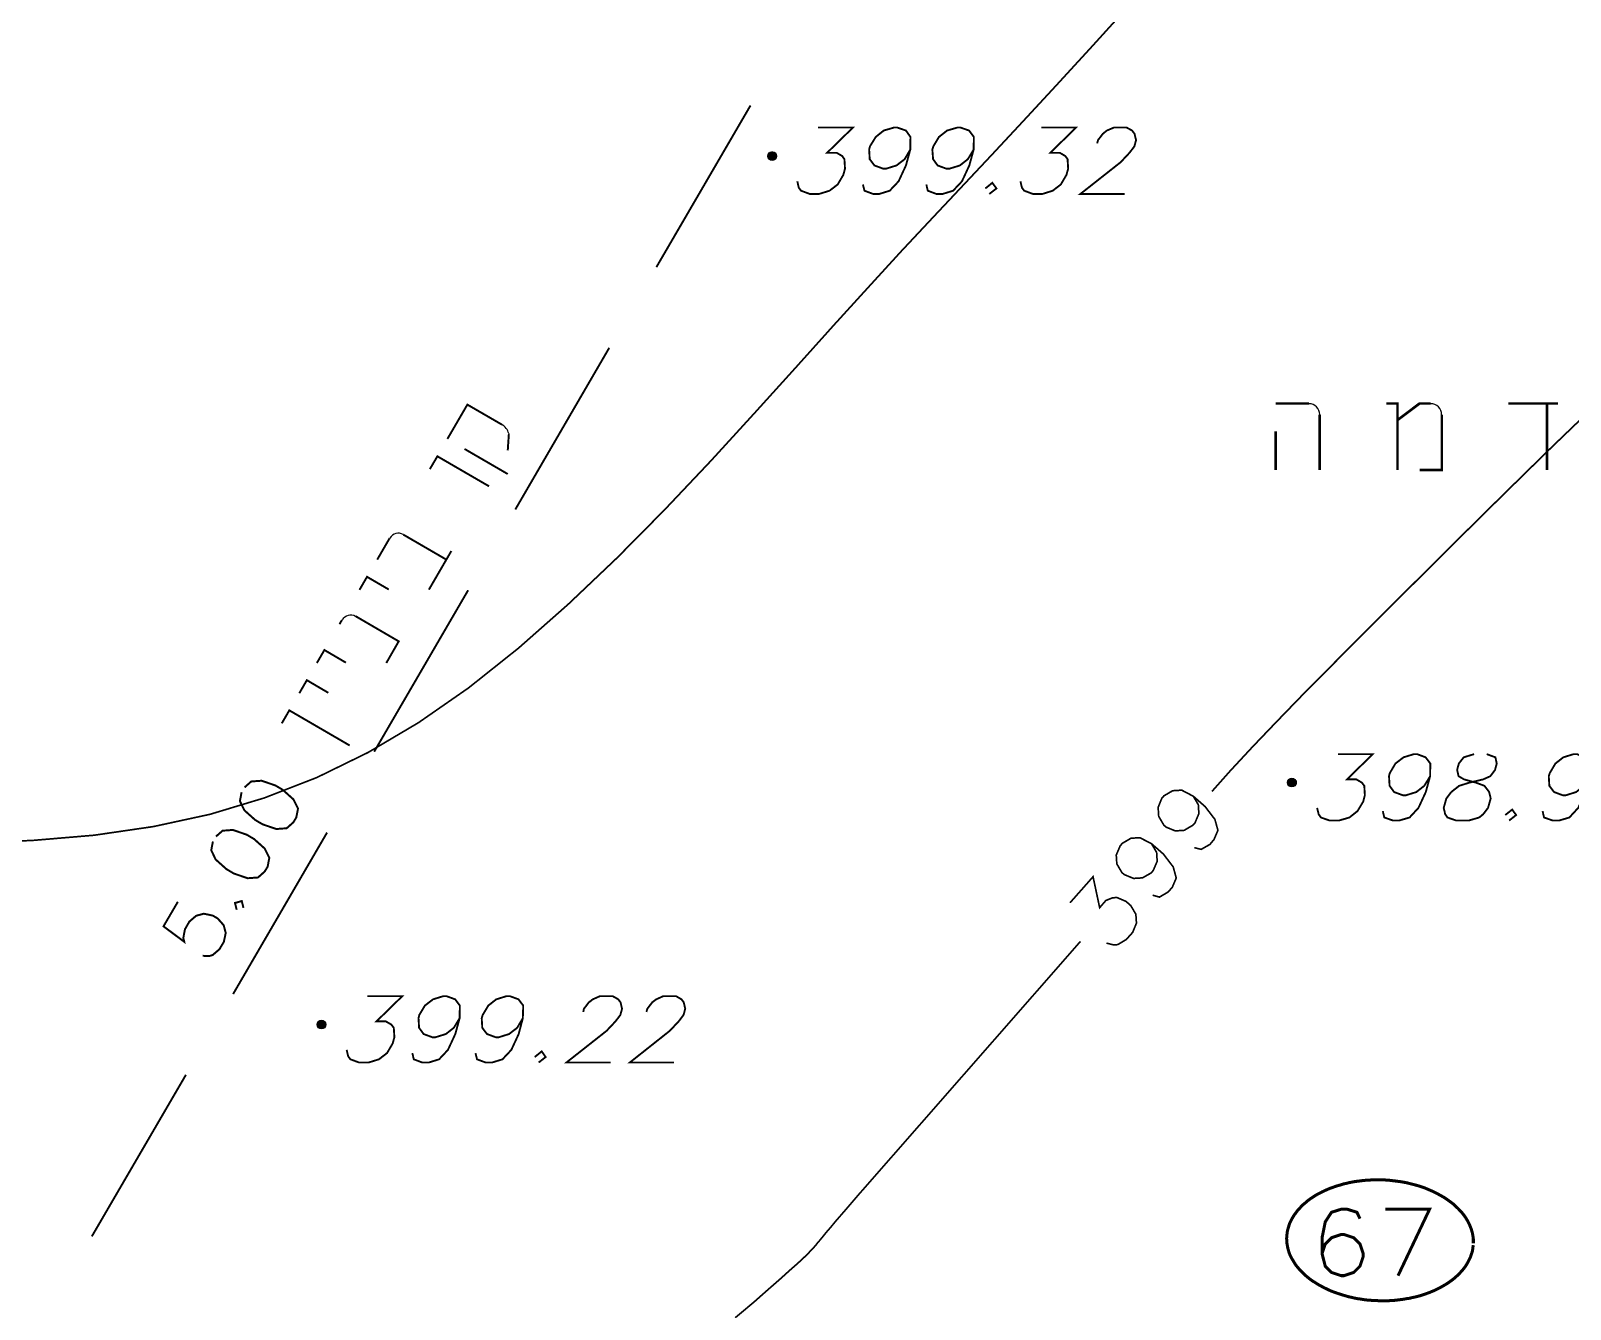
# Model space of a CAD drawing. Extents: x 489 to 720, y 1028 to 1176.
# Drawn here: x 516.37 to 525.64, y 1065.46 to 1073.17 of the extents above; entities that cross this region are included whole.
import ezdxf

# ---------------------------------------------------------------- set-up
doc = ezdxf.new("R2010")
doc.units = 0
doc.header["$MEASUREMENT"] = 0
for name, color, linetype in [('1501-TOPO', 7, 'Continuous'), ('1506', 7, 'Continuous'), ('1507', 7, 'Continuous'), ('KAV-BINIAN', 7, 'Continuous'), ('M1602', 7, 'Continuous')]:
    doc.layers.add(name, color=color, linetype=linetype)

msp = doc.modelspace()

# ---------------------------------------------------------------- hatches: boundary and pattern name
at = {"layer": '1501-TOPO', "linetype": 'Continuous', "ltscale": 0.045455}
for points in [[(520.8118, 1072.4207), (520.8118, 1072.4002), (520.8095, 1072.4105)], [(520.8175, 1072.4298), (520.8175, 1072.3923), (520.8118, 1072.4207)], [(520.8175, 1072.3923), (520.8118, 1072.4207), (520.8118, 1072.4002)], [(520.8266, 1072.4355), (520.8266, 1072.3866), (520.8175, 1072.4298)], [(520.8266, 1072.3866), (520.8175, 1072.4298), (520.8175, 1072.3923)], [(520.8368, 1072.4378), (520.8368, 1072.3843), (520.8266, 1072.4355)], [(520.8368, 1072.3843), (520.8266, 1072.4355), (520.8266, 1072.3866)], [(520.8459, 1072.4355), (520.8459, 1072.3866), (520.8368, 1072.4378)], [(520.8459, 1072.3866), (520.8368, 1072.4378), (520.8368, 1072.3843)], [(520.855, 1072.4298), (520.855, 1072.3923), (520.8459, 1072.4355)], [(520.855, 1072.3923), (520.8459, 1072.4355), (520.8459, 1072.3866)], [(520.8607, 1072.4207), (520.8607, 1072.4002), (520.855, 1072.4298)], [(520.8607, 1072.4002), (520.855, 1072.4298), (520.855, 1072.3923)], [(520.8629, 1072.4105), (520.8607, 1072.4207), (520.8607, 1072.4002)], [(523.9493, 1068.6537), (523.9493, 1068.6173), (523.9436, 1068.6457)], [(523.9572, 1068.6593), (523.9572, 1068.6116), (523.9493, 1068.6537)], [(523.9572, 1068.6116), (523.9493, 1068.6537), (523.9493, 1068.6173)], [(523.9675, 1068.6616), (523.9675, 1068.6093), (523.9572, 1068.6593)], [(523.9675, 1068.6093), (523.9572, 1068.6593), (523.9572, 1068.6116)], [(523.9777, 1068.6593), (523.9777, 1068.6116), (523.9675, 1068.6616)], [(523.9777, 1068.6116), (523.9675, 1068.6616), (523.9675, 1068.6093)], [(523.9868, 1068.6537), (523.9868, 1068.6173), (523.9777, 1068.6593)], [(523.9868, 1068.6173), (523.9777, 1068.6593), (523.9777, 1068.6116)], [(523.9925, 1068.6457), (523.9925, 1068.6253), (523.9868, 1068.6537)], [(523.9925, 1068.6253), (523.9868, 1068.6537), (523.9868, 1068.6173)], [(523.9436, 1068.6457), (523.9436, 1068.6253), (523.9413, 1068.6355)], [(523.9493, 1068.6173), (523.9436, 1068.6457), (523.9436, 1068.6253)], [(523.9947, 1068.6355), (523.9925, 1068.6457), (523.9925, 1068.6253)], [(518.097, 1067.1878), (518.097, 1067.1673), (518.0947, 1067.1775)], [(518.1027, 1067.1968), (518.1027, 1067.1593), (518.097, 1067.1878)], [(518.1027, 1067.1593), (518.097, 1067.1878), (518.097, 1067.1673)], [(518.1107, 1067.2025), (518.1107, 1067.1537), (518.1027, 1067.1968)], [(518.1107, 1067.1537), (518.1027, 1067.1968), (518.1027, 1067.1593)], [(518.1209, 1067.2048), (518.1209, 1067.1514), (518.1107, 1067.2025)], [(518.1209, 1067.1514), (518.1107, 1067.2025), (518.1107, 1067.1537)], [(518.1311, 1067.2025), (518.1311, 1067.1537), (518.1209, 1067.2048)], [(518.1311, 1067.1537), (518.1209, 1067.2048), (518.1209, 1067.1514)], [(518.1402, 1067.1968), (518.1402, 1067.1593), (518.1311, 1067.2025)], [(518.1402, 1067.1593), (518.1311, 1067.2025), (518.1311, 1067.1537)], [(518.1459, 1067.1878), (518.1459, 1067.1673), (518.1402, 1067.1968)], [(518.1459, 1067.1673), (518.1402, 1067.1968), (518.1402, 1067.1593)], [(518.147, 1067.1775), (518.1459, 1067.1878), (518.1459, 1067.1673)]]:
    msp.add_hatch(color=7, dxfattribs=at).paths.add_polyline_path(points, flags=0)

# ---------------------------------------------------------------- linework, layer by layer
at = {"color": 250, "linetype": 'Continuous', "ltscale": 0.045455}
for points, const_width in [([(521.1129, 1072.5821), (521.3232, 1072.5821), (521.1675, 1072.4298), (521.2254, 1072.4298), (521.2584, 1072.4105), (521.272, 1072.3912), (521.2754, 1072.3343), (521.2652, 1072.2968), (521.2311, 1072.2389), (521.1822, 1072.2014), (521.1197, 1072.1821), (521.0629, 1072.1821), (521.0107, 1072.2014), (520.997, 1072.2196), (520.9879, 1072.2582)], 0.0112), ([(521.6686, 1072.4491), (521.6345, 1072.3912), (521.5857, 1072.3537), (521.5232, 1072.3343), (521.505, 1072.3343), (521.4527, 1072.3537), (521.4243, 1072.3912), (521.4209, 1072.4491), (521.4254, 1072.4684), (521.4607, 1072.5253), (521.5084, 1072.5639), (521.5709, 1072.5821), (521.5902, 1072.5821), (521.6425, 1072.5639), (521.6697, 1072.5253), (521.6686, 1072.4491), (521.6425, 1072.3537), (521.5982, 1072.2582), (521.5447, 1072.2014), (521.4822, 1072.1821), (521.4447, 1072.1821), (521.3925, 1072.2014), (521.3834, 1072.2389)], 0.0112), ([(522.0504, 1072.4491), (522.0152, 1072.3912), (521.9675, 1072.3537), (521.905, 1072.3343), (521.8857, 1072.3343), (521.8334, 1072.3537), (521.8061, 1072.3912), (521.8016, 1072.4491), (521.8072, 1072.4684), (521.8413, 1072.5253), (521.8902, 1072.5639), (521.9527, 1072.5821), (521.9709, 1072.5821), (522.0232, 1072.5639), (522.0516, 1072.5253), (522.0504, 1072.4491), (522.0243, 1072.3537), (521.98, 1072.2582), (521.9266, 1072.2014), (521.8641, 1072.1821), (521.8254, 1072.1821), (521.7743, 1072.2014), (521.7652, 1072.2389)], 0.0112), ([(522.4572, 1072.5821), (522.6675, 1072.5821), (522.5118, 1072.4298), (522.5697, 1072.4298), (522.6027, 1072.4105), (522.6163, 1072.3912), (522.6197, 1072.3343), (522.6095, 1072.2968), (522.5754, 1072.2389), (522.5266, 1072.2014), (522.4652, 1072.1821), (522.4072, 1072.1821), (522.355, 1072.2014), (522.3413, 1072.2196), (522.3322, 1072.2582)], 0.0112), ([(522.7947, 1072.4866), (522.7993, 1072.5059), (522.8288, 1072.5446), (522.8527, 1072.5639), (522.8959, 1072.5821), (522.972, 1072.5821), (523.005, 1072.5639), (523.0197, 1072.5446), (523.0288, 1072.5059), (523.0186, 1072.4684), (522.9891, 1072.4298), (522.9357, 1072.373), (522.6936, 1072.1821), (522.9607, 1072.1821)], 0.0112), ([(522.1209, 1072.215), (522.1629, 1072.2491), (522.1879, 1072.215), (522.1447, 1072.1821)], 0.0112), ([(524.0697, 1070.9196), (523.8697, 1070.9196)], 0.0158), ([(524.5368, 1070.9196), (524.6038, 1070.9196), (524.6038, 1070.5184)], 0.0158), ([(524.8038, 1070.9196), (524.7368, 1070.9196), (524.6038, 1070.8196)], 0.0158), ([(525.2709, 1070.9196), (525.5709, 1070.9196)], 0.0158), ([(525.505, 1070.9196), (525.505, 1070.5184)], 0.0158), ([(524.1357, 1070.5184), (524.1357, 1070.8525)], 0.0158), ([(524.7368, 1070.5184), (524.8709, 1070.5184), (524.8709, 1070.8525)], 0.0158), ([(523.8697, 1070.5184), (523.8697, 1070.7525)], 0.0158), ([(524.2447, 1068.8071), (524.455, 1068.8071), (524.2993, 1068.6548), (524.3561, 1068.6548), (524.3891, 1068.6355), (524.4038, 1068.6162), (524.4072, 1068.5593), (524.397, 1068.5207), (524.3629, 1068.4639), (524.3141, 1068.4253), (524.2516, 1068.4071), (524.1947, 1068.4071), (524.1425, 1068.4253), (524.1288, 1068.4446), (524.1197, 1068.4832)], 0.0112), ([(524.8004, 1068.6741), (524.7652, 1068.6162), (524.7175, 1068.5787), (524.655, 1068.5593), (524.6357, 1068.5593), (524.5834, 1068.5787), (524.5561, 1068.6162), (524.5527, 1068.6741), (524.5572, 1068.6923), (524.5913, 1068.7503), (524.6402, 1068.7878), (524.7027, 1068.8071), (524.722, 1068.8071), (524.7732, 1068.7878), (524.8016, 1068.7503), (524.8004, 1068.6741), (524.7743, 1068.5787), (524.73, 1068.4832), (524.6766, 1068.4253), (524.6141, 1068.4071), (524.5766, 1068.4071), (524.5243, 1068.4253), (524.5152, 1068.4639)], 0.0112), ([(525.0652, 1068.8071), (525.0027, 1068.7878), (524.9732, 1068.7503), (524.9629, 1068.7116), (524.972, 1068.6741), (525.005, 1068.6548), (525.0754, 1068.6355), (525.1277, 1068.6162), (525.1561, 1068.5787), (525.1652, 1068.54), (525.1493, 1068.4832), (525.1197, 1068.4446), (525.0959, 1068.4253), (525.0334, 1068.4071), (524.9572, 1068.4071), (524.905, 1068.4253), (524.8913, 1068.4446), (524.8822, 1068.4832), (524.8982, 1068.54), (524.9277, 1068.5787), (524.9754, 1068.6162), (525.0379, 1068.6355), (525.1197, 1068.6548), (525.1629, 1068.6741), (525.1913, 1068.7116), (525.2016, 1068.7503), (525.1936, 1068.7878), (525.1413, 1068.8071)], 0.0112), ([(525.7629, 1068.6741), (525.7288, 1068.6162), (525.68, 1068.5787), (525.6186, 1068.5593), (525.5993, 1068.5593), (525.547, 1068.5787), (525.5186, 1068.6162), (525.5152, 1068.6741), (525.5209, 1068.6923), (525.555, 1068.7503), (525.6027, 1068.7878), (525.6652, 1068.8071), (525.6845, 1068.8071), (525.7368, 1068.7878), (525.7641, 1068.7503), (525.7629, 1068.6741), (525.7379, 1068.5787), (525.6925, 1068.4832), (525.6391, 1068.4253), (525.5777, 1068.4071), (525.5391, 1068.4071), (525.4868, 1068.4253), (525.4777, 1068.4639)], 0.0112), ([(525.2527, 1068.44), (525.2947, 1068.473), (525.3186, 1068.44), (525.2766, 1068.4071)], 0.0112), ([(518.3982, 1067.3491), (518.6084, 1067.3491), (518.4527, 1067.1968), (518.5095, 1067.1968), (518.5425, 1067.1775), (518.5572, 1067.1582), (518.5607, 1067.1014), (518.5504, 1067.0639), (518.5163, 1067.0059), (518.4675, 1066.9684), (518.405, 1066.9491), (518.3482, 1066.9491), (518.2959, 1066.9684), (518.2822, 1066.9866), (518.2732, 1067.0253)], 0.0112), ([(518.9538, 1067.2162), (518.9186, 1067.1582), (518.8709, 1067.1207), (518.8084, 1067.1014), (518.7891, 1067.1014), (518.7368, 1067.1207), (518.7095, 1067.1582), (518.7061, 1067.2162), (518.7107, 1067.2355), (518.7447, 1067.2923), (518.7936, 1067.3298), (518.8561, 1067.3491), (518.8743, 1067.3491), (518.9266, 1067.3298), (518.955, 1067.2923), (518.9538, 1067.2162), (518.9277, 1067.1207), (518.8834, 1067.0253), (518.83, 1066.9684), (518.7675, 1066.9491), (518.7288, 1066.9491), (518.6777, 1066.9684), (518.6686, 1067.0059)], 0.0112), ([(519.3345, 1067.2162), (519.3004, 1067.1582), (519.2516, 1067.1207), (519.1902, 1067.1014), (519.1709, 1067.1014), (519.1186, 1067.1207), (519.0902, 1067.1582), (519.0868, 1067.2162), (519.0925, 1067.2355), (519.1266, 1067.2923), (519.1743, 1067.3298), (519.2368, 1067.3491), (519.2561, 1067.3491), (519.3084, 1067.3298), (519.3368, 1067.2923), (519.3345, 1067.2162), (519.3095, 1067.1207), (519.2652, 1067.0253), (519.2118, 1066.9684), (519.1493, 1066.9491), (519.1107, 1066.9491), (519.0584, 1066.9684), (519.0493, 1067.0059)], 0.0112), ([(519.6982, 1067.2537), (519.7027, 1067.273), (519.7322, 1067.3116), (519.7561, 1067.3298), (519.7993, 1067.3491), (519.8754, 1067.3491), (519.9095, 1067.3298), (519.9232, 1067.3116), (519.9322, 1067.273), (519.922, 1067.2355), (519.8925, 1067.1968), (519.8391, 1067.14), (519.597, 1066.9491), (519.8641, 1066.9491)], 0.0112), ([(520.0788, 1067.2537), (520.0845, 1067.273), (520.1141, 1067.3116), (520.1379, 1067.3298), (520.1811, 1067.3491), (520.2572, 1067.3491), (520.2902, 1067.3298), (520.3038, 1067.3116), (520.3129, 1067.273), (520.3027, 1067.2355), (520.2732, 1067.1968), (520.2197, 1067.14), (519.9788, 1066.9491), (520.2459, 1066.9491)], 0.0112), ([(519.4061, 1066.9821), (519.4482, 1067.0162), (519.472, 1066.9821), (519.43, 1066.9491)], 0.0112)]:
    msp.add_lwpolyline(points, dxfattribs=dict(at, const_width=const_width))
at = {"color": 240, "linetype": 'Continuous', "ltscale": 0.045455, "const_width": 0.0118}
for points in [[(519.2084, 1070.7923), (519.0004, 1070.9128), (518.88, 1070.7059)], [(519.2436, 1070.6366), (519.2504, 1070.7378)], [(518.7743, 1070.5241), (518.8197, 1070.6014), (519.1311, 1070.4207)], [(519.2436, 1070.4946), (518.9834, 1070.6457)], [(518.8743, 1069.9787), (518.6141, 1070.1298)], [(518.5322, 1070.1082), (518.4572, 1069.9787)], [(518.7686, 1069.798), (518.9038, 1070.0309)], [(518.3504, 1069.7968), (518.3959, 1069.8753), (518.5266, 1069.7991)], [(518.2447, 1069.615), (518.23, 1069.59)], [(518.5118, 1069.3559), (518.5868, 1069.4866), (518.3277, 1069.6378)], [(518.0936, 1069.3559), (518.1391, 1069.4343), (518.2686, 1069.3582)], [(517.9879, 1069.1741), (518.0334, 1069.2525), (518.1629, 1069.1764)], [(517.8822, 1068.9923), (517.9277, 1069.0707), (518.2913, 1068.8593)], [(517.6402, 1068.5775), (517.63, 1068.5241), (517.6572, 1068.4684), (517.722, 1068.4105), (517.7663, 1068.3843), (517.8493, 1068.3559), (517.9118, 1068.3605), (517.9516, 1068.3957), (517.9697, 1068.4253), (517.98, 1068.4787), (517.9527, 1068.5343), (517.8879, 1068.5923), (517.8436, 1068.6184), (517.7607, 1068.6468), (517.6982, 1068.6423), (517.6584, 1068.6071)], [(517.4675, 1068.2809), (517.4572, 1068.2275), (517.4845, 1068.1718), (517.5493, 1068.1139), (517.5936, 1068.0878), (517.6766, 1068.0593), (517.7391, 1068.0639), (517.7788, 1068.0991), (517.797, 1068.1287), (517.8072, 1068.1821), (517.78, 1068.2378), (517.7152, 1068.2957), (517.6709, 1068.3218), (517.5879, 1068.3503), (517.5254, 1068.3457), (517.4857, 1068.3105)], [(517.2561, 1067.9173), (517.1697, 1067.7696), (517.2947, 1067.6764), (517.2891, 1067.7003), (517.2993, 1067.7525), (517.3254, 1067.798), (517.3663, 1067.8332), (517.4129, 1067.8457), (517.4663, 1067.8343), (517.4959, 1067.8173), (517.5322, 1067.7764), (517.5447, 1067.7298), (517.5334, 1067.6764), (517.5072, 1067.6321), (517.4663, 1067.5968), (517.4436, 1067.59), (517.405, 1067.5923)], [(517.6107, 1067.8696), (517.6004, 1067.9105), (517.6413, 1067.9218), (517.6516, 1067.8809)]]:
    msp.add_lwpolyline(points, dxfattribs=at)
at = {"color": 214, "linetype": 'Continuous', "ltscale": 0.045455, "const_width": 0.0182}
for points in [[(524.3777, 1066.0082), (524.3595, 1066.0468), (524.3016, 1066.065), (524.2641, 1066.065), (524.2061, 1066.0468), (524.1686, 1065.9889), (524.1493, 1065.8934), (524.1493, 1065.798), (524.1686, 1065.7218), (524.2061, 1065.6843), (524.2641, 1065.665), (524.2822, 1065.665), (524.3402, 1065.6843), (524.3777, 1065.7218), (524.397, 1065.7798), (524.397, 1065.798), (524.3777, 1065.8559), (524.3402, 1065.8934), (524.2822, 1065.9128), (524.2641, 1065.9128), (524.2061, 1065.8934), (524.1686, 1065.8559), (524.1493, 1065.798)], [(524.5311, 1066.065), (524.797, 1066.065), (524.6072, 1065.665)]]:
    msp.add_lwpolyline(points, dxfattribs=at)
at = {"color": 250, "linetype": 'Continuous', "ltscale": 0.045455}
for centre in [(524.0697, 1070.8525), (524.8038, 1070.8525)]:
    msp.add_arc(centre, 0.0659, 0.0055, 90, dxfattribs=at)
at = {"color": 240, "linetype": 'Continuous', "ltscale": 0.045455}
for centre, radius, start, end in [((519.1629, 1070.715), 0.0898, 14.7876, 59.7876), ((519.1629, 1070.715), 0.0898, 14.7876, 59.7876), ((518.5845, 1070.0787), 0.0591, 59.7931, 149.7876), ((518.297, 1069.5855), 0.0591, 59.7931, 149.7876)]:
    msp.add_arc(centre, radius, start, end, dxfattribs=at)
at = {"layer": '1501-TOPO', "color": 7, "linetype": 'Continuous', "ltscale": 0.045455, "const_width": 0.0112}
for points in [[(520.8118, 1072.4105), (520.8618, 1072.4105)], [(523.9425, 1068.6355), (523.9925, 1068.6355)], [(518.0959, 1067.1775), (518.1459, 1067.1775)]]:
    msp.add_lwpolyline(points, dxfattribs=at)
at = {"layer": '1501-TOPO', "color": 7, "linetype": 'Continuous', "ltscale": 0.045455}
for points in [[(520.8118, 1072.4207), (520.8118, 1072.4002), (520.8095, 1072.4105)], [(520.8175, 1072.4298), (520.8175, 1072.3923), (520.8118, 1072.4207)], [(520.8175, 1072.3923), (520.8118, 1072.4207), (520.8118, 1072.4002)], [(520.8266, 1072.4355), (520.8266, 1072.3866), (520.8175, 1072.4298)], [(520.8266, 1072.3866), (520.8175, 1072.4298), (520.8175, 1072.3923)], [(520.8368, 1072.4378), (520.8368, 1072.3843), (520.8266, 1072.4355)], [(520.8368, 1072.3843), (520.8266, 1072.4355), (520.8266, 1072.3866)], [(520.8459, 1072.4355), (520.8459, 1072.3866), (520.8368, 1072.4378)], [(520.8459, 1072.3866), (520.8368, 1072.4378), (520.8368, 1072.3843)], [(520.855, 1072.4298), (520.855, 1072.3923), (520.8459, 1072.4355)], [(520.855, 1072.3923), (520.8459, 1072.4355), (520.8459, 1072.3866)], [(520.8607, 1072.4207), (520.8607, 1072.4002), (520.855, 1072.4298)], [(520.8607, 1072.4002), (520.855, 1072.4298), (520.855, 1072.3923)], [(520.8629, 1072.4105), (520.8607, 1072.4207), (520.8607, 1072.4002)], [(523.9493, 1068.6537), (523.9493, 1068.6173), (523.9436, 1068.6457)], [(523.9572, 1068.6593), (523.9572, 1068.6116), (523.9493, 1068.6537)], [(523.9572, 1068.6116), (523.9493, 1068.6537), (523.9493, 1068.6173)], [(523.9675, 1068.6616), (523.9675, 1068.6093), (523.9572, 1068.6593)], [(523.9675, 1068.6093), (523.9572, 1068.6593), (523.9572, 1068.6116)], [(523.9777, 1068.6593), (523.9777, 1068.6116), (523.9675, 1068.6616)], [(523.9777, 1068.6116), (523.9675, 1068.6616), (523.9675, 1068.6093)], [(523.9868, 1068.6537), (523.9868, 1068.6173), (523.9777, 1068.6593)], [(523.9868, 1068.6173), (523.9777, 1068.6593), (523.9777, 1068.6116)], [(523.9925, 1068.6457), (523.9925, 1068.6253), (523.9868, 1068.6537)], [(523.9925, 1068.6253), (523.9868, 1068.6537), (523.9868, 1068.6173)], [(523.9436, 1068.6457), (523.9436, 1068.6253), (523.9413, 1068.6355)], [(523.9493, 1068.6173), (523.9436, 1068.6457), (523.9436, 1068.6253)], [(523.9947, 1068.6355), (523.9925, 1068.6457), (523.9925, 1068.6253)], [(518.097, 1067.1878), (518.097, 1067.1673), (518.0947, 1067.1775)], [(518.1027, 1067.1968), (518.1027, 1067.1593), (518.097, 1067.1878)], [(518.1027, 1067.1593), (518.097, 1067.1878), (518.097, 1067.1673)], [(518.1107, 1067.2025), (518.1107, 1067.1537), (518.1027, 1067.1968)], [(518.1107, 1067.1537), (518.1027, 1067.1968), (518.1027, 1067.1593)], [(518.1209, 1067.2048), (518.1209, 1067.1514), (518.1107, 1067.2025)], [(518.1209, 1067.1514), (518.1107, 1067.2025), (518.1107, 1067.1537)], [(518.1311, 1067.2025), (518.1311, 1067.1537), (518.1209, 1067.2048)], [(518.1311, 1067.1537), (518.1209, 1067.2048), (518.1209, 1067.1514)], [(518.1402, 1067.1968), (518.1402, 1067.1593), (518.1311, 1067.2025)], [(518.1402, 1067.1593), (518.1311, 1067.2025), (518.1311, 1067.1537)], [(518.1459, 1067.1878), (518.1459, 1067.1673), (518.1402, 1067.1968)], [(518.1459, 1067.1673), (518.1402, 1067.1968), (518.1402, 1067.1593)], [(518.147, 1067.1775), (518.1459, 1067.1878), (518.1459, 1067.1673)]]:
    msp.add_lwpolyline(points, dxfattribs=at)
for centre in [(520.8368, 1072.4105), (523.9675, 1068.6355), (518.1209, 1067.1775)]:
    msp.add_circle(centre, 0.0261, dxfattribs=at)
at = {"layer": '1506', "color": 13, "linetype": 'Continuous', "ltscale": 0.045455, "const_width": 0.01}
msp.add_lwpolyline([(515.9766, 1068.2741), (516.3754, 1068.2866), (516.7516, 1068.3184), (517.1095, 1068.3707), (517.4504, 1068.4446), (517.7777, 1068.5434), (518.0936, 1068.6662), (518.4027, 1068.8173), (518.7061, 1068.9968), (519.0072, 1069.2059), (519.3084, 1069.4457), (519.6084, 1069.7105), (519.9038, 1069.9912), (520.1913, 1070.2821), (520.4686, 1070.5753), (520.7322, 1070.8639), (520.9811, 1071.1389), (521.2107, 1071.3946), (521.4209, 1071.6253), (521.6141, 1071.8366), (521.7982, 1072.0332), (521.9777, 1072.2241), (522.1572, 1072.415), (522.3425, 1072.6139), (522.5402, 1072.8275), (522.755, 1073.0616), (522.9925, 1073.323)], dxfattribs=at)
at = {"layer": '1507', "color": 18, "linetype": 'Continuous', "ltscale": 0.045455, "const_width": 0.01}
for points in [[(523.4857, 1068.5821), (523.597, 1068.7071), (523.7277, 1068.848), (523.8788, 1069.0059), (524.0504, 1069.1832), (524.2436, 1069.3775), (524.4572, 1069.5923), (524.6936, 1069.8275), (524.9504, 1070.0832), (525.2311, 1070.3605), (525.53, 1070.6537), (525.847, 1070.9582)], [(523.3732, 1068.5537), (523.4038, 1068.5025), (523.4072, 1068.448), (523.3834, 1068.3923), (523.3709, 1068.3787), (523.3186, 1068.348), (523.2652, 1068.3446), (523.2095, 1068.3673), (523.1959, 1068.3798), (523.1652, 1068.4321), (523.1618, 1068.4866), (523.1845, 1068.5423), (523.197, 1068.5559), (523.2493, 1068.5866), (523.3038, 1068.59), (523.3732, 1068.5537), (523.4447, 1068.4912), (523.5038, 1068.4139), (523.522, 1068.348), (523.4982, 1068.2923), (523.4732, 1068.2628), (523.4209, 1068.2332), (523.38, 1068.2434)], [(523.122, 1068.2673), (523.1527, 1068.215), (523.1561, 1068.1616), (523.1322, 1068.1059), (523.1197, 1068.0912), (523.0675, 1068.0616), (523.0141, 1068.0582), (522.9584, 1068.0809), (522.9436, 1068.0934), (522.9129, 1068.1457), (522.9095, 1068.1991), (522.9334, 1068.2548), (522.9459, 1068.2696), (522.9982, 1068.3003), (523.0516, 1068.3037), (523.122, 1068.2673), (523.1936, 1068.2048), (523.2527, 1068.1275), (523.2709, 1068.0605), (523.247, 1068.0048), (523.222, 1067.9764), (523.1697, 1067.9457), (523.1288, 1067.9571)], [(522.6311, 1067.9116), (522.7697, 1068.0684), (522.8095, 1067.8821), (522.847, 1067.9253), (522.8868, 1067.9412), (522.9129, 1067.9434), (522.9686, 1067.9196), (522.997, 1067.8946), (523.0277, 1067.8423), (523.0311, 1067.7889), (523.0084, 1067.7332), (522.9697, 1067.69), (522.9186, 1067.6593), (522.8913, 1067.6582), (522.8504, 1067.6684)], [(520.6141, 1065.4116), (520.7243, 1065.5037), (520.8129, 1065.5821), (520.8857, 1065.6457), (520.9436, 1065.698), (520.9891, 1065.7378), (521.0232, 1065.7696), (521.0482, 1065.7934), (521.0652, 1065.8116), (521.0777, 1065.8241), (521.0868, 1065.8343), (521.0947, 1065.8434), (521.1016, 1065.8514), (521.1084, 1065.8605), (521.1175, 1065.8707), (521.1288, 1065.8843), (521.1436, 1065.9025), (521.1618, 1065.9253), (521.1868, 1065.9537), (521.2186, 1065.9923), (521.2709, 1066.0525), (521.3538, 1066.1491), (521.4822, 1066.2957), (521.6675, 1066.5071), (521.9232, 1066.7991), (522.2607, 1067.1843), (522.6936, 1067.6787)]]:
    msp.add_lwpolyline(points, dxfattribs=at)
at = {"layer": 'KAV-BINIAN', "color": 1, "linetype": 'Continuous', "ltscale": 0.045455, "const_width": 0.0118}
for points in [[(520.7061, 1072.715), (520.1391, 1071.7412)], [(519.855, 1071.2548), (519.2891, 1070.2809)], [(519.005, 1069.7946), (518.4391, 1068.8218)], [(518.155, 1068.3343), (517.5891, 1067.3616)], [(517.305, 1066.8753), (516.7379, 1065.9014)]]:
    msp.add_lwpolyline(points, dxfattribs=at)
at = {"layer": 'M1602', "color": 214, "linetype": 'Continuous', "ltscale": 0.045455, "const_width": 0.0182}
msp.add_lwpolyline([(525.0607, 1065.8605), (525.0607, 1065.873), (525.0607, 1065.8855), (525.0595, 1065.8968), (525.0572, 1065.9093), (525.055, 1065.9218), (525.0516, 1065.9332), (525.0482, 1065.9457), (525.0436, 1065.9571), (525.0391, 1065.9684), (525.0334, 1065.9809), (525.0277, 1065.9923), (525.0209, 1066.0037), (525.0141, 1066.015), (525.0061, 1066.0264), (524.9982, 1066.0366), (524.9891, 1066.048), (524.9788, 1066.0582), (524.9697, 1066.0684), (524.9584, 1066.0787), (524.9482, 1066.0889), (524.9368, 1066.0991), (524.9243, 1066.1082), (524.9118, 1066.1173), (524.8993, 1066.1264), (524.8857, 1066.1355), (524.872, 1066.1434), (524.8572, 1066.1514), (524.8436, 1066.1593), (524.8277, 1066.1673), (524.8129, 1066.1741), (524.797, 1066.1809), (524.7811, 1066.1878), (524.7652, 1066.1946), (524.7482, 1066.2003), (524.7311, 1066.2059), (524.7141, 1066.2105), (524.697, 1066.215), (524.6788, 1066.2196), (524.6618, 1066.2241), (524.6436, 1066.2275), (524.6254, 1066.2309), (524.6072, 1066.2332), (524.5891, 1066.2355), (524.5697, 1066.2378), (524.5516, 1066.24), (524.5334, 1066.2412), (524.5141, 1066.2423), (524.4959, 1066.2423), (524.4766, 1066.2423), (524.4584, 1066.2423), (524.4391, 1066.2412), (524.4209, 1066.24), (524.4027, 1066.2389), (524.3845, 1066.2366), (524.3663, 1066.2343), (524.3482, 1066.2321), (524.33, 1066.2287), (524.3118, 1066.2253), (524.2947, 1066.2207), (524.2777, 1066.2173), (524.2607, 1066.2116), (524.2436, 1066.2071), (524.2266, 1066.2014), (524.2107, 1066.1957), (524.1947, 1066.19), (524.1788, 1066.1832), (524.1641, 1066.1764), (524.1493, 1066.1696), (524.1345, 1066.1616), (524.1209, 1066.1548), (524.1072, 1066.1468), (524.0936, 1066.1378), (524.0811, 1066.1298), (524.0686, 1066.1207), (524.0572, 1066.1116), (524.0459, 1066.1014), (524.0345, 1066.0923), (524.0243, 1066.0821), (524.0152, 1066.0718), (524.005, 1066.0616), (523.997, 1066.0514), (523.9891, 1066.04), (523.9811, 1066.0298), (523.9743, 1066.0184), (523.9675, 1066.0071), (523.9618, 1065.9957), (523.9561, 1065.9843), (523.9516, 1065.973), (523.9482, 1065.9605), (523.9447, 1065.9491), (523.9413, 1065.9366), (523.9391, 1065.9253), (523.9379, 1065.9128), (523.9368, 1065.9014), (523.9357, 1065.8889), (523.9368, 1065.8764), (523.9368, 1065.865), (523.9391, 1065.8525), (523.9413, 1065.84), (523.9436, 1065.8287), (523.947, 1065.8162), (523.9504, 1065.8048), (523.955, 1065.7923), (523.9607, 1065.7809), (523.9663, 1065.7696), (523.9732, 1065.7582), (523.98, 1065.7468), (523.9868, 1065.7355), (523.9947, 1065.7241), (524.0038, 1065.7139), (524.0129, 1065.7025), (524.0232, 1065.6923), (524.0334, 1065.6821), (524.0436, 1065.6718), (524.055, 1065.6616), (524.0663, 1065.6525), (524.0788, 1065.6423), (524.0913, 1065.6332), (524.105, 1065.6253), (524.1186, 1065.6162), (524.1322, 1065.6082), (524.147, 1065.6003), (524.1618, 1065.5923), (524.1766, 1065.5855), (524.1925, 1065.5775), (524.2084, 1065.5707), (524.2243, 1065.565), (524.2402, 1065.5593), (524.2572, 1065.5537), (524.2743, 1065.548), (524.2913, 1065.5434), (524.3095, 1065.5378), (524.3266, 1065.5343), (524.3447, 1065.5298), (524.3629, 1065.5264), (524.3811, 1065.5241), (524.3993, 1065.5207), (524.4175, 1065.5184), (524.4368, 1065.5173), (524.455, 1065.515), (524.4732, 1065.515), (524.4925, 1065.5139), (524.5107, 1065.5139), (524.53, 1065.5139), (524.5482, 1065.5139), (524.5663, 1065.515), (524.5857, 1065.5162), (524.6038, 1065.5184), (524.622, 1065.5207), (524.6402, 1065.523), (524.6584, 1065.5264), (524.6766, 1065.5287), (524.6936, 1065.5332), (524.7107, 1065.5366), (524.7288, 1065.5412), (524.7459, 1065.5457), (524.7618, 1065.5514), (524.7788, 1065.5571), (524.7947, 1065.5628), (524.8107, 1065.5696), (524.8254, 1065.5753), (524.8402, 1065.5832), (524.855, 1065.59), (524.8697, 1065.598), (524.8834, 1065.6059), (524.897, 1065.6139), (524.9095, 1065.6218), (524.922, 1065.6309), (524.9345, 1065.64), (524.9459, 1065.6491), (524.9572, 1065.6593), (524.9675, 1065.6684), (524.9777, 1065.6787), (524.9868, 1065.6889), (524.9959, 1065.6991), (525.005, 1065.7105), (525.0129, 1065.7207), (525.0197, 1065.7321), (525.0266, 1065.7434), (525.0322, 1065.7548), (525.0379, 1065.7662), (525.0436, 1065.7775), (525.047, 1065.7889), (525.0516, 1065.8014), (525.055, 1065.8128), (525.0572, 1065.8253), (525.0584, 1065.8366), (525.0607, 1065.8491)], dxfattribs=at)

doc.saveas('drawing.dxf')
